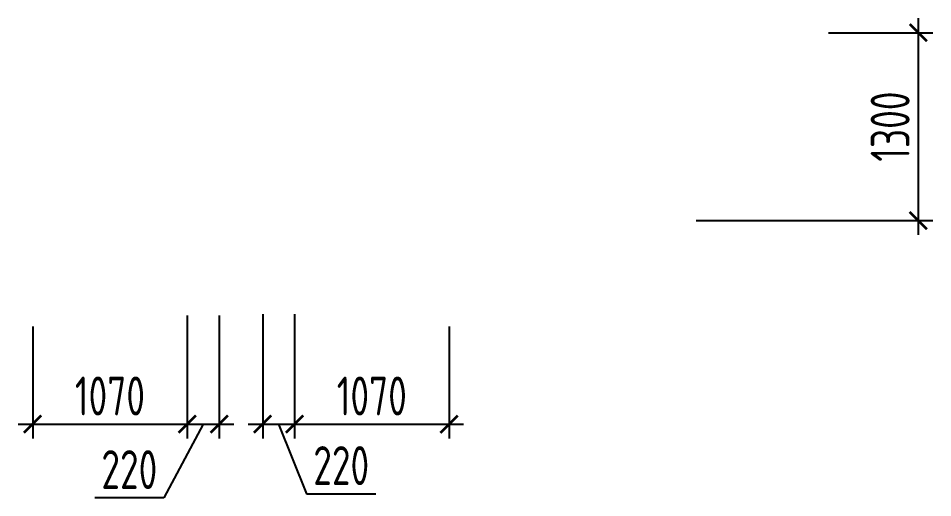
# Model space of a CAD drawing. Header units: millimetres. Extents: x -350007 to 535970, y -888 to 133718.
# Drawn here: x -314147 to -307808, y 84980 to 88306 of the extents above; entities that cross this region are included whole.
import ezdxf

# ---------------------------------------------------------------- set-up
doc = ezdxf.new("R2010")
doc.units = ezdxf.units.MM
doc.layers.add('АР_Размеры нов.', color=15, linetype='Continuous', lineweight=0)
doc.styles.add('ISOCPEUR', font='isocpeur.ttf', dxfattribs={"width": 0.7})
doc.dimstyles.new('R_100', dxfattribs={"dimtxt": 270, "dimasz": 120, "dimexe": 100, "dimexo": 0, "dimgap": 60, "dimtad": 1, "dimdec": 0, "dimrnd": 5, "dimzin": 0, "dimdsep": 46, "dimtxsty": 'ISOCPEUR', "dimblk": 'ARCHTICK', "dimcen": 0, "dimdle": 100, "dimclrd": 256, "dimclre": 256, "dimclrt": 256, "dimadec": 0, "dimazin": 0, "dimtfac": 2, "dimtdec": 0, "dimtofl": 0, "dimtmove": 1, "dimatfit": 3, "dimfxl": 1, "dimtvp": 3, "dimtolj": 1, "dimtzin": 0, "dimarcsym": 0})

# ---------------------------------------------------------------- blocks, each defined once
blk = doc.blocks.new('_ArchTick')
at = {"color": 0, "linetype": 'ByBlock', "const_width": 0.15}
blk.add_lwpolyline([(-0.5, -0.5), (0.5, 0.5)], dxfattribs=at)
blk = doc.blocks.new('*D2654')
at = {"layer": 'АР_Размеры нов.', "lineweight": -2, "ltscale": 100, "transparency": 16777216}
for p, q in [((-314046.8, 86167.6), (-314046.8, 85390.9)), ((-312975.7, 86144.2), (-312975.7, 85390.9)), ((-314146.8, 85490.9), (-312875.7, 85490.9))]:
    blk.add_line(p, q, dxfattribs=at)
at = {"layer": 'АР_Размеры нов.', "lineweight": -2, "ltscale": 100, "transparency": 16777216, "xscale": 120, "yscale": 120, "zscale": 120, "rotation": 180}
blk.add_blockref('_ArchTick', (-314046.8, 85490.9), dxfattribs=at)
at = {"layer": 'АР_Размеры нов.', "lineweight": -2, "ltscale": 100, "transparency": 16777216, "xscale": 120, "yscale": 120, "zscale": 120}
blk.add_blockref('_ArchTick', (-312975.7, 85490.9), dxfattribs=at)
at = {"layer": 'АР_Размеры нов.', "ltscale": 100, "transparency": 16777216, "insert": (-313511.3, 85685.9), "char_height": 270, "attachment_point": 5, "style": 'ISOCPEUR'}
blk.add_mtext('\\A1;1070', dxfattribs=at)
blk = doc.blocks.new('*D2655')
at = {"layer": 'АР_Размеры нов.', "lineweight": -2, "ltscale": 100, "transparency": 16777216}
for p, q in [((-312231.6, 86167.6), (-312231.6, 85390.8)), ((-311160.6, 86167.6), (-311160.6, 85390.8)), ((-312331.6, 85490.8), (-311060.6, 85490.8))]:
    blk.add_line(p, q, dxfattribs=at)
at = {"layer": 'АР_Размеры нов.', "lineweight": -2, "ltscale": 100, "transparency": 16777216, "xscale": 120, "yscale": 120, "zscale": 120, "rotation": 180}
blk.add_blockref('_ArchTick', (-312231.6, 85490.8), dxfattribs=at)
at = {"layer": 'АР_Размеры нов.', "lineweight": -2, "ltscale": 100, "transparency": 16777216, "xscale": 120, "yscale": 120, "zscale": 120}
blk.add_blockref('_ArchTick', (-311160.6, 85490.8), dxfattribs=at)
at = {"layer": 'АР_Размеры нов.', "ltscale": 100, "transparency": 16777216, "insert": (-311696.1, 85685.8), "char_height": 270, "attachment_point": 5, "style": 'ISOCPEUR'}
blk.add_mtext('\\A1;1070', dxfattribs=at)
blk = doc.blocks.new('*D3035')
at = {"layer": 'АР_Размеры нов.', "lineweight": -2, "ltscale": 100, "transparency": 16777216}
for p, q in [((-307907.9, 88305.6), (-307907.9, 86803.2)), ((-308530.6, 88205.6), (-307807.9, 88205.6)), ((-309448.1, 86903.2), (-307807.9, 86903.2))]:
    blk.add_line(p, q, dxfattribs=at)
at = {"layer": 'АР_Размеры нов.', "lineweight": -2, "ltscale": 100, "transparency": 16777216, "xscale": 120, "yscale": 120, "zscale": 120}
for p, rotation in [((-307907.9, 88205.6), 90), ((-307907.9, 86903.2), 270)]:
    blk.add_blockref('_ArchTick', p, dxfattribs=dict(at, rotation=rotation))
at = {"layer": 'АР_Размеры нов.', "ltscale": 100, "transparency": 16777216, "insert": (-308102.9, 87554.4), "char_height": 270, "attachment_point": 5, "rotation": 90, "style": 'ISOCPEUR'}
blk.add_mtext('\\A1;1300', dxfattribs=at)
blk = doc.blocks.new('*D3079')
at = {"layer": 'АР_Размеры нов.', "lineweight": -2, "ltscale": 100, "transparency": 16777216}
for p, q in [((-312975.8, 86243.8), (-312975.8, 85390.9)), ((-312753.3, 86243.8), (-312753.3, 85390.9)), ((-312864.5, 85490.9), (-313137.5, 84980.2)), ((-313075.8, 85490.9), (-312653.3, 85490.9)), ((-313137.5, 84980.2), (-313616.6, 84980.2))]:
    blk.add_line(p, q, dxfattribs=at)
at = {"layer": 'АР_Размеры нов.', "lineweight": -2, "ltscale": 100, "transparency": 16777216, "xscale": 120, "yscale": 120, "zscale": 120, "rotation": 180}
blk.add_blockref('_ArchTick', (-312975.8, 85490.9), dxfattribs=at)
at = {"layer": 'АР_Размеры нов.', "lineweight": -2, "ltscale": 100, "transparency": 16777216, "xscale": 120, "yscale": 120, "zscale": 120}
blk.add_blockref('_ArchTick', (-312753.3, 85490.9), dxfattribs=at)
at = {"layer": 'АР_Размеры нов.', "ltscale": 100, "transparency": 16777216, "insert": (-313377.1, 85175.2), "char_height": 270, "attachment_point": 5, "style": 'ISOCPEUR'}
blk.add_mtext('\\A1;220', dxfattribs=at)
blk = doc.blocks.new('*D3080')
at = {"layer": 'АР_Размеры нов.', "lineweight": -2, "ltscale": 100, "transparency": 16777216}
for p, q in [((-312452.7, 86252.6), (-312452.7, 85390.8)), ((-312231.4, 86252.6), (-312231.4, 85390.8)), ((-312552.7, 85490.8), (-312131.4, 85490.8)), ((-312342.1, 85490.8), (-312147.9, 85008.1)), ((-312147.9, 85008.1), (-311668.8, 85008.1))]:
    blk.add_line(p, q, dxfattribs=at)
at = {"layer": 'АР_Размеры нов.', "lineweight": -2, "ltscale": 100, "transparency": 16777216, "xscale": 120, "yscale": 120, "zscale": 120, "rotation": 180}
blk.add_blockref('_ArchTick', (-312452.7, 85490.8), dxfattribs=at)
at = {"layer": 'АР_Размеры нов.', "lineweight": -2, "ltscale": 100, "transparency": 16777216, "xscale": 120, "yscale": 120, "zscale": 120}
blk.add_blockref('_ArchTick', (-312231.4, 85490.8), dxfattribs=at)
at = {"layer": 'АР_Размеры нов.', "ltscale": 100, "transparency": 16777216, "insert": (-311908.3, 85203.1), "char_height": 270, "attachment_point": 5, "style": 'ISOCPEUR'}
blk.add_mtext('\\A1;220', dxfattribs=at)

msp = doc.modelspace()

# ---------------------------------------------------------------- dimensions: what is measured, and where the dimension line sits
at = {"layer": 'АР_Размеры нов.', "ltscale": 100}
dim = msp.add_linear_dim(base=(-307907.9, 86903.2, -0.1), p1=(-308530.6, 88205.6), p2=(-309448.1, 86903.2), angle=90, dimstyle='R_100', override={"dimpost": '\\X', "dimfxl": 2.5, "dimarcsym": 2}, dxfattribs=at)
dim.commit()
dim.dimension.update_dxf_attribs({"geometry": '*D3035', "text_midpoint": (-308102.9, 87554.4, -0.1)})
for base, p1, p2, picture, middle in [((-312753.3, 85490.8593), (-312975.764, 86243.8177), (-312753.3, 86243.8177), '*D3079', (-313197.5336, 84980.2493)), ((-312231.4, 85490.8), (-312452.7, 86252.6), (-312231.4, 86252.6), '*D3080', (-312087.9, 85008.1))]:
    dim = msp.add_linear_dim(base=base, p1=p1, p2=p2, dimstyle='R_100', override={"dimpost": '\\X', "dimfxl": 2.5, "dimarcsym": 2}, dxfattribs=at)
    dim.commit()
    dim.dimension.update_dxf_attribs({"geometry": picture, "text_midpoint": middle, "dimtype": 160})
for base, p1, p2, picture, middle in [((-312975.7, 85490.9), (-314046.8, 86167.6), (-312975.7, 86144.2, -1.4), '*D2654', (-313511.3, 85685.9)), ((-311160.6, 85490.8, 0.3), (-312231.6, 86167.6, 0.3), (-311160.6, 86167.6, 0.3), '*D2655', (-311696.1, 85685.8, 0.3))]:
    dim = msp.add_linear_dim(base=base, p1=p1, p2=p2, dimstyle='R_100', override={"dimpost": '\\X', "dimfxl": 2.5, "dimarcsym": 2}, dxfattribs=at)
    dim.commit()
    dim.dimension.update_dxf_attribs({"geometry": picture, "text_midpoint": middle})

doc.saveas('drawing.dxf')
